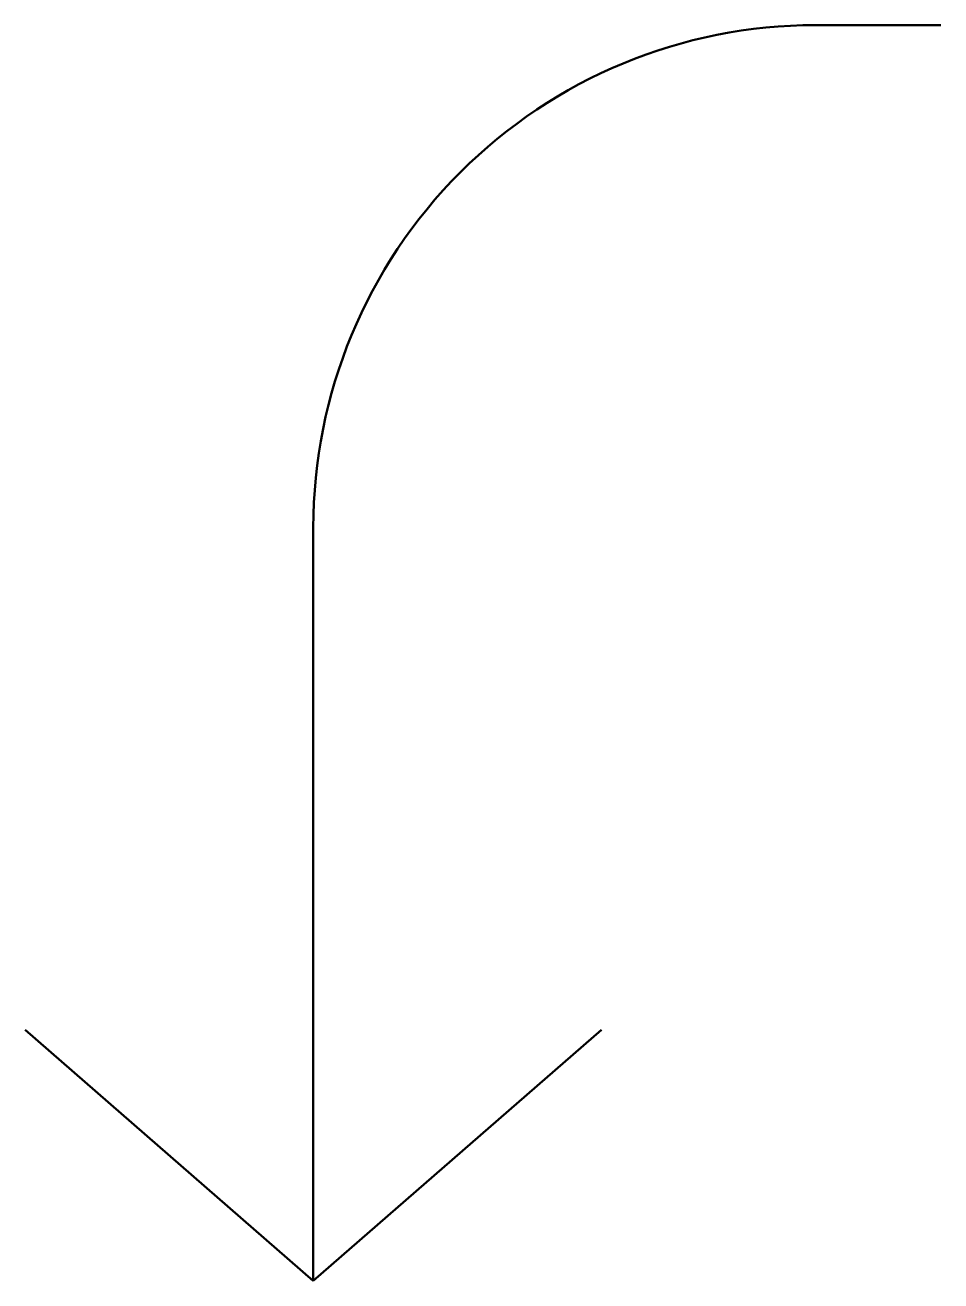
# Model space of a CAD drawing. Extents: x -0.091 to 0, y -0.125 to 0.
import ezdxf

# ---------------------------------------------------------------- set-up
doc = ezdxf.new("R2010")
doc.units = 0

msp = doc.modelspace()

# ---------------------------------------------------------------- linework, layer by layer
at = {"lineweight": 50}
for p, q in [((-0.0625, -0.125), (-0.0912, -0.1)), ((-0.0338, -0.1), (-0.0625, -0.125))]:
    msp.add_line(p, q, dxfattribs=at)
at = {"lineweight": 50, "flags": 128}
msp.add_lwpolyline([(0, 0), (-0.0125, 0, 0.414214), (-0.0625, -0.05), (-0.0625, -0.125)], format="xyb", dxfattribs=at)

doc.saveas('drawing.dxf')
